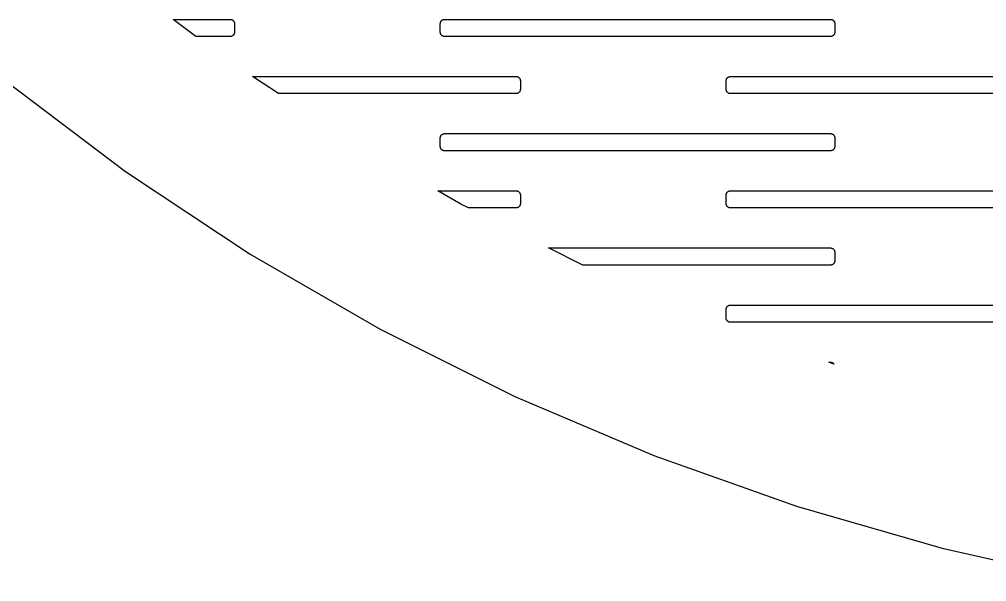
# Model space of a CAD drawing. Header units: metres. Extents: x -156 to 156, y -163 to 163.
# Drawn here: x -106.8 to -39.1, y -159.5 to -120.1 of the extents above; entities that cross this region are included whole.
import ezdxf

# ---------------------------------------------------------------- set-up
doc = ezdxf.new("R2010")
doc.units = ezdxf.units.M

msp = doc.modelspace()

# ---------------------------------------------------------------- linework, layer by layer
for p, q in [((-94.4032, -121.3), (-95.9919, -120.1)), ((-95.9919, -120.1), (-92, -120.1)), ((-92, -120.1), (-91.9812, -120.101)), ((-91.9812, -120.101), (-91.9624, -120.102)), ((-91.9624, -120.102), (-91.9438, -120.105)), ((-91.9438, -120.105), (-91.9254, -120.109)), ((-91.9254, -120.109), (-91.9073, -120.115)), ((-91.9073, -120.115), (-91.8896, -120.121)), ((-91.8896, -120.121), (-91.8723, -120.129)), ((-91.8723, -120.129), (-91.8555, -120.137)), ((-91.8555, -120.137), (-91.8392, -120.147)), ((-91.8392, -120.147), (-91.8237, -120.157)), ((-91.8237, -120.157), (-91.8088, -120.169)), ((-91.8088, -120.169), (-91.7946, -120.181)), ((-91.7946, -120.181), (-91.7813, -120.195)), ((-91.7813, -120.195), (-91.7688, -120.209)), ((-91.7688, -120.209), (-91.7573, -120.224)), ((-91.7573, -120.224), (-91.7467, -120.239)), ((-91.7467, -120.239), (-91.7371, -120.255)), ((-91.7371, -120.255), (-91.7285, -120.272)), ((-91.7285, -120.272), (-91.7211, -120.29)), ((-91.7211, -120.29), (-91.7147, -120.307)), ((-91.7147, -120.307), (-91.7094, -120.325)), ((-91.7094, -120.325), (-91.7053, -120.344)), ((-91.7053, -120.344), (-91.7024, -120.362)), ((-91.7024, -120.362), (-91.7006, -120.381)), ((-91.7006, -120.381), (-91.7, -120.4)), ((-91.7, -120.4), (-91.7, -121)), ((-77.3, -120.4), (-77.2994, -120.381)), ((-77.3, -121), (-77.3, -120.4)), ((-77.2994, -120.381), (-77.2976, -120.362)), ((-77.2976, -120.362), (-77.2947, -120.344)), ((-77.2947, -120.344), (-77.2906, -120.325)), ((-77.2906, -120.325), (-77.2853, -120.307)), ((-77.2853, -120.307), (-77.2789, -120.29)), ((-77.2789, -120.29), (-77.2714, -120.272)), ((-77.2714, -120.272), (-77.2629, -120.255)), ((-77.2629, -120.255), (-77.2533, -120.239)), ((-77.2533, -120.239), (-77.2427, -120.224)), ((-77.2427, -120.224), (-77.2312, -120.209)), ((-77.2312, -120.209), (-77.2187, -120.195)), ((-77.2187, -120.195), (-77.2054, -120.181)), ((-77.2054, -120.181), (-77.1912, -120.169)), ((-77.1912, -120.169), (-77.1763, -120.157)), ((-77.1763, -120.157), (-77.1608, -120.147)), ((-77.1608, -120.147), (-77.1445, -120.137)), ((-77.1445, -120.137), (-77.1277, -120.129)), ((-77.1277, -120.129), (-77.1104, -120.121)), ((-77.1104, -120.121), (-77.0927, -120.115)), ((-77.0927, -120.115), (-77.0746, -120.109)), ((-77.0746, -120.109), (-77.0562, -120.105)), ((-77.0562, -120.105), (-77.0376, -120.102)), ((-77.0376, -120.102), (-77.0188, -120.101)), ((-77.0188, -120.101), (-77, -120.1)), ((-77, -120.1), (-50, -120.1)), ((-50, -120.1), (-49.9812, -120.101)), ((-49.9812, -120.101), (-49.9624, -120.102)), ((-49.9624, -120.102), (-49.9438, -120.105)), ((-49.9438, -120.105), (-49.9254, -120.109)), ((-49.9254, -120.109), (-49.9073, -120.115)), ((-49.9073, -120.115), (-49.8896, -120.121)), ((-49.8896, -120.121), (-49.8723, -120.129)), ((-49.8723, -120.129), (-49.8555, -120.137)), ((-49.8555, -120.137), (-49.8392, -120.147)), ((-49.8392, -120.147), (-49.8237, -120.157)), ((-49.8237, -120.157), (-49.8088, -120.169)), ((-49.8088, -120.169), (-49.7946, -120.181)), ((-49.7946, -120.181), (-49.7813, -120.195)), ((-49.7813, -120.195), (-49.7688, -120.209)), ((-49.7688, -120.209), (-49.7573, -120.224)), ((-49.7573, -120.224), (-49.7467, -120.239)), ((-49.7467, -120.239), (-49.7371, -120.255)), ((-49.7371, -120.255), (-49.7285, -120.272)), ((-49.7285, -120.272), (-49.7211, -120.29)), ((-49.7211, -120.29), (-49.7147, -120.307)), ((-49.7147, -120.307), (-49.7094, -120.325)), ((-49.7094, -120.325), (-49.7053, -120.344)), ((-49.7053, -120.344), (-49.7024, -120.362)), ((-49.7024, -120.362), (-49.7006, -120.381)), ((-49.7006, -120.381), (-49.7, -120.4)), ((-49.7, -120.4), (-49.7, -121)), ((-91.7371, -121.145), (-91.7467, -121.161)), ((-91.7285, -121.128), (-91.7371, -121.145)), ((-91.7211, -121.11), (-91.7285, -121.128)), ((-91.7147, -121.093), (-91.7211, -121.11)), ((-91.7094, -121.075), (-91.7147, -121.093)), ((-91.7053, -121.056), (-91.7094, -121.075)), ((-91.7024, -121.038), (-91.7053, -121.056)), ((-91.7006, -121.019), (-91.7024, -121.038)), ((-91.7, -121), (-91.7006, -121.019)), ((-77.2994, -121.019), (-77.3, -121)), ((-77.2976, -121.038), (-77.2994, -121.019)), ((-77.2947, -121.056), (-77.2976, -121.038)), ((-77.2906, -121.075), (-77.2947, -121.056)), ((-77.2853, -121.093), (-77.2906, -121.075)), ((-77.2789, -121.11), (-77.2853, -121.093)), ((-77.2714, -121.128), (-77.2789, -121.11)), ((-77.2629, -121.145), (-77.2714, -121.128)), ((-77.2533, -121.161), (-77.2629, -121.145)), ((-49.7371, -121.145), (-49.7467, -121.161)), ((-49.7285, -121.128), (-49.7371, -121.145)), ((-49.7211, -121.11), (-49.7285, -121.128)), ((-49.7147, -121.093), (-49.7211, -121.11)), ((-49.7094, -121.075), (-49.7147, -121.093)), ((-49.7053, -121.056), (-49.7094, -121.075)), ((-49.7024, -121.038), (-49.7053, -121.056)), ((-49.7006, -121.019), (-49.7024, -121.038)), ((-49.7, -121), (-49.7006, -121.019)), ((-92, -121.3), (-94.4032, -121.3)), ((-91.9812, -121.299), (-92, -121.3)), ((-91.9624, -121.298), (-91.9812, -121.299)), ((-91.9438, -121.295), (-91.9624, -121.298)), ((-91.9254, -121.291), (-91.9438, -121.295)), ((-91.9073, -121.285), (-91.9254, -121.291)), ((-91.8896, -121.279), (-91.9073, -121.285)), ((-91.8723, -121.271), (-91.8896, -121.279)), ((-91.8555, -121.263), (-91.8723, -121.271)), ((-91.8392, -121.253), (-91.8555, -121.263)), ((-91.8237, -121.243), (-91.8392, -121.253)), ((-91.8088, -121.231), (-91.8237, -121.243)), ((-91.7946, -121.219), (-91.8088, -121.231)), ((-91.7813, -121.205), (-91.7946, -121.219)), ((-91.7688, -121.191), (-91.7813, -121.205)), ((-91.7573, -121.176), (-91.7688, -121.191)), ((-91.7467, -121.161), (-91.7573, -121.176)), ((-77.2427, -121.176), (-77.2533, -121.161)), ((-77.2312, -121.191), (-77.2427, -121.176)), ((-77.2187, -121.205), (-77.2312, -121.191)), ((-77.2054, -121.219), (-77.2187, -121.205)), ((-77.1912, -121.231), (-77.2054, -121.219)), ((-77.1763, -121.243), (-77.1912, -121.231)), ((-77.1608, -121.253), (-77.1763, -121.243)), ((-77.1445, -121.263), (-77.1608, -121.253)), ((-77.1277, -121.271), (-77.1445, -121.263)), ((-77.1104, -121.279), (-77.1277, -121.271)), ((-77.0927, -121.285), (-77.1104, -121.279)), ((-77.0746, -121.291), (-77.0927, -121.285)), ((-77.0562, -121.295), (-77.0746, -121.291)), ((-77.0376, -121.298), (-77.0562, -121.295)), ((-77.0188, -121.299), (-77.0376, -121.298)), ((-77, -121.3), (-77.0188, -121.299)), ((-50, -121.3), (-77, -121.3)), ((-49.9812, -121.299), (-50, -121.3)), ((-49.9624, -121.298), (-49.9812, -121.299)), ((-49.9438, -121.295), (-49.9624, -121.298)), ((-49.9254, -121.291), (-49.9438, -121.295)), ((-49.9073, -121.285), (-49.9254, -121.291)), ((-49.8896, -121.279), (-49.9073, -121.285)), ((-49.8723, -121.271), (-49.8896, -121.279)), ((-49.8555, -121.263), (-49.8723, -121.271)), ((-49.8392, -121.253), (-49.8555, -121.263)), ((-49.8237, -121.243), (-49.8392, -121.253)), ((-49.8088, -121.231), (-49.8237, -121.243)), ((-49.7946, -121.219), (-49.8088, -121.231)), ((-49.7813, -121.205), (-49.7946, -121.219)), ((-49.7688, -121.191), (-49.7813, -121.205)), ((-49.7573, -121.176), (-49.7688, -121.191)), ((-49.7467, -121.161), (-49.7573, -121.176)), ((-107.661, -124.454), (-99.3321, -130.745)), ((-88.6221, -125.3), (-90.4324, -124.1)), ((-90.4324, -124.1), (-72, -124.1)), ((-72, -124.1), (-71.9812, -124.101)), ((-71.9812, -124.101), (-71.9624, -124.102)), ((-71.9624, -124.102), (-71.9438, -124.105)), ((-71.9438, -124.105), (-71.9254, -124.109)), ((-71.9254, -124.109), (-71.9073, -124.115)), ((-71.9073, -124.115), (-71.8896, -124.121)), ((-71.8896, -124.121), (-71.8723, -124.129)), ((-71.8723, -124.129), (-71.8555, -124.137)), ((-71.8555, -124.137), (-71.8392, -124.147)), ((-71.8392, -124.147), (-71.8237, -124.157)), ((-71.8237, -124.157), (-71.8088, -124.169)), ((-71.8088, -124.169), (-71.7946, -124.181)), ((-71.7946, -124.181), (-71.7813, -124.195)), ((-71.7813, -124.195), (-71.7688, -124.209)), ((-71.7688, -124.209), (-71.7573, -124.224)), ((-71.7573, -124.224), (-71.7467, -124.239)), ((-71.7467, -124.239), (-71.7371, -124.255)), ((-71.7371, -124.255), (-71.7285, -124.272)), ((-71.7285, -124.272), (-71.7211, -124.29)), ((-71.7211, -124.29), (-71.7147, -124.307)), ((-71.7147, -124.307), (-71.7094, -124.325)), ((-71.7094, -124.325), (-71.7053, -124.344)), ((-71.7053, -124.344), (-71.7024, -124.362)), ((-71.7024, -124.362), (-71.7006, -124.381)), ((-71.7006, -124.381), (-71.7, -124.4)), ((-71.7, -124.4), (-71.7, -125)), ((-57.3, -124.4), (-57.2994, -124.381)), ((-57.3, -125), (-57.3, -124.4)), ((-57.2994, -124.381), (-57.2976, -124.362)), ((-57.2976, -124.362), (-57.2947, -124.344)), ((-57.2947, -124.344), (-57.2906, -124.325)), ((-57.2906, -124.325), (-57.2853, -124.307)), ((-57.2853, -124.307), (-57.2789, -124.29)), ((-57.2789, -124.29), (-57.2714, -124.272)), ((-57.2714, -124.272), (-57.2629, -124.255)), ((-57.2629, -124.255), (-57.2533, -124.239)), ((-57.2533, -124.239), (-57.2427, -124.224)), ((-57.2427, -124.224), (-57.2312, -124.209)), ((-57.2312, -124.209), (-57.2187, -124.195)), ((-57.2187, -124.195), (-57.2054, -124.181)), ((-57.2054, -124.181), (-57.1912, -124.169)), ((-57.1912, -124.169), (-57.1763, -124.157)), ((-57.1763, -124.157), (-57.1607, -124.147)), ((-57.1607, -124.147), (-57.1445, -124.137)), ((-57.1445, -124.137), (-57.1277, -124.129)), ((-57.1277, -124.129), (-57.1104, -124.121)), ((-57.1104, -124.121), (-57.0927, -124.115)), ((-57.0927, -124.115), (-57.0746, -124.109)), ((-57.0746, -124.109), (-57.0562, -124.105)), ((-57.0562, -124.105), (-57.0376, -124.102)), ((-57.0376, -124.102), (-57.0188, -124.101)), ((-57.0188, -124.101), (-57, -124.1)), ((-57, -124.1), (-30, -124.1)), ((-71.7813, -125.205), (-71.7946, -125.219)), ((-71.7688, -125.191), (-71.7813, -125.205)), ((-71.7573, -125.176), (-71.7688, -125.191)), ((-71.7467, -125.161), (-71.7573, -125.176)), ((-71.7371, -125.145), (-71.7467, -125.161)), ((-71.7285, -125.128), (-71.7371, -125.145)), ((-71.7211, -125.11), (-71.7285, -125.128)), ((-71.7147, -125.093), (-71.7211, -125.11)), ((-71.7094, -125.075), (-71.7147, -125.093)), ((-71.7053, -125.056), (-71.7094, -125.075)), ((-71.7024, -125.038), (-71.7053, -125.056)), ((-71.7006, -125.019), (-71.7024, -125.038)), ((-71.7, -125), (-71.7006, -125.019)), ((-57.2994, -125.019), (-57.3, -125)), ((-57.2976, -125.038), (-57.2994, -125.019)), ((-57.2947, -125.056), (-57.2976, -125.038)), ((-57.2906, -125.075), (-57.2947, -125.056)), ((-57.2853, -125.093), (-57.2906, -125.075)), ((-57.2789, -125.11), (-57.2853, -125.093)), ((-57.2714, -125.128), (-57.2789, -125.11)), ((-57.2629, -125.145), (-57.2714, -125.128)), ((-57.2533, -125.161), (-57.2629, -125.145)), ((-57.2427, -125.176), (-57.2533, -125.161)), ((-57.2312, -125.191), (-57.2427, -125.176)), ((-57.2187, -125.205), (-57.2312, -125.191)), ((-57.2054, -125.219), (-57.2187, -125.205)), ((-72, -125.3), (-88.6221, -125.3)), ((-71.9812, -125.299), (-72, -125.3)), ((-71.9624, -125.298), (-71.9812, -125.299)), ((-71.9438, -125.295), (-71.9624, -125.298)), ((-71.9254, -125.291), (-71.9438, -125.295)), ((-71.9073, -125.285), (-71.9254, -125.291)), ((-71.8896, -125.279), (-71.9073, -125.285)), ((-71.8723, -125.271), (-71.8896, -125.279)), ((-71.8555, -125.263), (-71.8723, -125.271)), ((-71.8392, -125.253), (-71.8555, -125.263)), ((-71.8237, -125.243), (-71.8392, -125.253)), ((-71.8088, -125.231), (-71.8237, -125.243)), ((-71.7946, -125.219), (-71.8088, -125.231)), ((-57.1912, -125.231), (-57.2054, -125.219)), ((-57.1763, -125.243), (-57.1912, -125.231)), ((-57.1607, -125.253), (-57.1763, -125.243)), ((-57.1445, -125.263), (-57.1607, -125.253)), ((-57.1277, -125.271), (-57.1445, -125.263)), ((-57.1104, -125.279), (-57.1277, -125.271)), ((-57.0927, -125.285), (-57.1104, -125.279)), ((-57.0746, -125.291), (-57.0927, -125.285)), ((-57.0562, -125.295), (-57.0746, -125.291)), ((-57.0376, -125.298), (-57.0562, -125.295)), ((-57.0188, -125.299), (-57.0376, -125.298)), ((-57, -125.3), (-57.0188, -125.299)), ((-30, -125.3), (-57, -125.3)), ((-77.3, -128.4), (-77.2994, -128.381)), ((-77.3, -129), (-77.3, -128.4)), ((-77.2994, -128.381), (-77.2976, -128.362)), ((-77.2976, -128.362), (-77.2947, -128.344)), ((-77.2947, -128.344), (-77.2906, -128.325)), ((-77.2906, -128.325), (-77.2853, -128.307)), ((-77.2853, -128.307), (-77.2789, -128.29)), ((-77.2789, -128.29), (-77.2714, -128.272)), ((-77.2714, -128.272), (-77.2629, -128.255)), ((-77.2629, -128.255), (-77.2533, -128.239)), ((-77.2533, -128.239), (-77.2427, -128.224)), ((-77.2427, -128.224), (-77.2312, -128.209)), ((-77.2312, -128.209), (-77.2187, -128.195)), ((-77.2187, -128.195), (-77.2054, -128.181)), ((-77.2054, -128.181), (-77.1912, -128.169)), ((-77.1912, -128.169), (-77.1763, -128.157)), ((-77.1763, -128.157), (-77.1608, -128.147)), ((-77.1608, -128.147), (-77.1445, -128.137)), ((-77.1445, -128.137), (-77.1277, -128.129)), ((-77.1277, -128.129), (-77.1104, -128.121)), ((-77.1104, -128.121), (-77.0927, -128.115)), ((-77.0927, -128.115), (-77.0746, -128.109)), ((-77.0746, -128.109), (-77.0562, -128.105)), ((-77.0562, -128.105), (-77.0376, -128.102)), ((-77.0376, -128.102), (-77.0188, -128.101)), ((-77.0188, -128.101), (-77, -128.1)), ((-77, -128.1), (-50, -128.1)), ((-50, -128.1), (-49.9812, -128.101)), ((-49.9812, -128.101), (-49.9624, -128.102)), ((-49.9624, -128.102), (-49.9438, -128.105)), ((-49.9438, -128.105), (-49.9254, -128.109)), ((-49.9254, -128.109), (-49.9073, -128.115)), ((-49.9073, -128.115), (-49.8896, -128.121)), ((-49.8896, -128.121), (-49.8723, -128.129)), ((-49.8723, -128.129), (-49.8555, -128.137)), ((-49.8555, -128.137), (-49.8392, -128.147)), ((-49.8392, -128.147), (-49.8237, -128.157)), ((-49.8237, -128.157), (-49.8088, -128.169)), ((-49.8088, -128.169), (-49.7946, -128.181)), ((-49.7946, -128.181), (-49.7813, -128.195)), ((-49.7813, -128.195), (-49.7688, -128.209)), ((-49.7688, -128.209), (-49.7573, -128.224)), ((-49.7573, -128.224), (-49.7467, -128.239)), ((-49.7467, -128.239), (-49.7371, -128.255)), ((-49.7371, -128.255), (-49.7285, -128.272)), ((-49.7285, -128.272), (-49.7211, -128.29)), ((-49.7211, -128.29), (-49.7147, -128.307)), ((-49.7147, -128.307), (-49.7094, -128.325)), ((-49.7094, -128.325), (-49.7053, -128.344)), ((-49.7053, -128.344), (-49.7024, -128.362)), ((-49.7024, -128.362), (-49.7006, -128.381)), ((-49.7006, -128.381), (-49.7, -128.4)), ((-49.7, -128.4), (-49.7, -129)), ((-77.2994, -129.019), (-77.3, -129)), ((-77.2976, -129.038), (-77.2994, -129.019)), ((-77.2947, -129.056), (-77.2976, -129.038)), ((-77.2906, -129.075), (-77.2947, -129.056)), ((-77.2853, -129.093), (-77.2906, -129.075)), ((-77.2789, -129.11), (-77.2853, -129.093)), ((-77.2714, -129.128), (-77.2789, -129.11)), ((-77.2629, -129.145), (-77.2714, -129.128)), ((-77.2533, -129.161), (-77.2629, -129.145)), ((-77.2427, -129.176), (-77.2533, -129.161)), ((-77.2312, -129.191), (-77.2427, -129.176)), ((-77.2187, -129.205), (-77.2312, -129.191)), ((-77.2054, -129.219), (-77.2187, -129.205)), ((-77.1912, -129.231), (-77.2054, -129.219)), ((-77.1763, -129.243), (-77.1912, -129.231)), ((-77.1608, -129.253), (-77.1763, -129.243)), ((-77.1445, -129.263), (-77.1608, -129.253)), ((-77.1277, -129.271), (-77.1445, -129.263)), ((-77.1104, -129.279), (-77.1277, -129.271)), ((-49.8723, -129.271), (-49.8896, -129.279)), ((-49.8555, -129.263), (-49.8723, -129.271)), ((-49.8392, -129.253), (-49.8555, -129.263)), ((-49.8237, -129.243), (-49.8392, -129.253)), ((-49.8088, -129.231), (-49.8237, -129.243)), ((-49.7946, -129.219), (-49.8088, -129.231)), ((-49.7813, -129.205), (-49.7946, -129.219)), ((-49.7688, -129.191), (-49.7813, -129.205)), ((-49.7573, -129.176), (-49.7688, -129.191)), ((-49.7467, -129.161), (-49.7573, -129.176)), ((-49.7371, -129.145), (-49.7467, -129.161)), ((-49.7285, -129.128), (-49.7371, -129.145)), ((-49.7211, -129.11), (-49.7285, -129.128)), ((-49.7147, -129.093), (-49.7211, -129.11)), ((-49.7094, -129.075), (-49.7147, -129.093)), ((-49.7053, -129.056), (-49.7094, -129.075)), ((-49.7024, -129.038), (-49.7053, -129.056)), ((-49.7006, -129.019), (-49.7024, -129.038)), ((-49.7, -129), (-49.7006, -129.019)), ((-77.0927, -129.285), (-77.1104, -129.279)), ((-77.0746, -129.291), (-77.0927, -129.285)), ((-77.0562, -129.295), (-77.0746, -129.291)), ((-77.0376, -129.298), (-77.0562, -129.295)), ((-77.0188, -129.299), (-77.0376, -129.298)), ((-77, -129.3), (-77.0188, -129.299)), ((-50, -129.3), (-77, -129.3)), ((-49.9812, -129.299), (-50, -129.3)), ((-49.9624, -129.298), (-49.9812, -129.299)), ((-49.9438, -129.295), (-49.9624, -129.298)), ((-49.9254, -129.291), (-49.9438, -129.295)), ((-49.9073, -129.285), (-49.9254, -129.291)), ((-49.8896, -129.279), (-49.9073, -129.285)), ((-99.3321, -130.745), (-90.6039, -136.531)), ((-75.8651, -133.032), (-77.4775, -132.1)), ((-77.4775, -132.1), (-72, -132.1)), ((-72, -132.1), (-71.9812, -132.101)), ((-71.9812, -132.101), (-71.9624, -132.102)), ((-71.9624, -132.102), (-71.9438, -132.105)), ((-71.9438, -132.105), (-71.9254, -132.109)), ((-71.9254, -132.109), (-71.9073, -132.115)), ((-71.9073, -132.115), (-71.8896, -132.121)), ((-71.8896, -132.121), (-71.8723, -132.129)), ((-71.8723, -132.129), (-71.8555, -132.137)), ((-71.8555, -132.137), (-71.8392, -132.147)), ((-71.8392, -132.147), (-71.8237, -132.157)), ((-71.8237, -132.157), (-71.8088, -132.169)), ((-71.8088, -132.169), (-71.7946, -132.181)), ((-71.7946, -132.181), (-71.7813, -132.195)), ((-71.7813, -132.195), (-71.7688, -132.209)), ((-71.7688, -132.209), (-71.7573, -132.224)), ((-71.7573, -132.224), (-71.7467, -132.239)), ((-71.7467, -132.239), (-71.7371, -132.255)), ((-71.7371, -132.255), (-71.7285, -132.272)), ((-71.7285, -132.272), (-71.7211, -132.29)), ((-71.7211, -132.29), (-71.7147, -132.307)), ((-71.7147, -132.307), (-71.7094, -132.325)), ((-71.7094, -132.325), (-71.7053, -132.344)), ((-71.7053, -132.344), (-71.7024, -132.362)), ((-71.7024, -132.362), (-71.7006, -132.381)), ((-71.7006, -132.381), (-71.7, -132.4)), ((-71.7, -132.4), (-71.7, -133)), ((-57.3, -132.4), (-57.2994, -132.381)), ((-57.3, -133), (-57.3, -132.4)), ((-57.2994, -132.381), (-57.2976, -132.362)), ((-57.2976, -132.362), (-57.2947, -132.344)), ((-57.2947, -132.344), (-57.2906, -132.325)), ((-57.2906, -132.325), (-57.2853, -132.307)), ((-57.2853, -132.307), (-57.2789, -132.29)), ((-57.2789, -132.29), (-57.2714, -132.272)), ((-57.2714, -132.272), (-57.2629, -132.255)), ((-57.2629, -132.255), (-57.2533, -132.239)), ((-57.2533, -132.239), (-57.2427, -132.224)), ((-57.2427, -132.224), (-57.2312, -132.209)), ((-57.2312, -132.209), (-57.2187, -132.195)), ((-57.2187, -132.195), (-57.2054, -132.181)), ((-57.2054, -132.181), (-57.1912, -132.169)), ((-57.1912, -132.169), (-57.1763, -132.157)), ((-57.1763, -132.157), (-57.1607, -132.147)), ((-57.1607, -132.147), (-57.1445, -132.137)), ((-57.1445, -132.137), (-57.1277, -132.129)), ((-57.1277, -132.129), (-57.1104, -132.121)), ((-57.1104, -132.121), (-57.0927, -132.115)), ((-57.0927, -132.115), (-57.0746, -132.109)), ((-57.0746, -132.109), (-57.0562, -132.105)), ((-57.0562, -132.105), (-57.0376, -132.102)), ((-57.0376, -132.102), (-57.0188, -132.101)), ((-57.0188, -132.101), (-57, -132.1)), ((-57, -132.1), (-30, -132.1)), ((-75.3283, -133.3), (-75.8651, -133.032)), ((-72, -133.3), (-75.3283, -133.3)), ((-71.9812, -133.299), (-72, -133.3)), ((-71.9624, -133.298), (-71.9812, -133.299)), ((-71.9438, -133.295), (-71.9624, -133.298)), ((-71.9254, -133.291), (-71.9438, -133.295)), ((-71.9073, -133.285), (-71.9254, -133.291)), ((-71.8896, -133.279), (-71.9073, -133.285)), ((-71.8723, -133.271), (-71.8896, -133.279)), ((-71.8555, -133.263), (-71.8723, -133.271)), ((-71.8392, -133.253), (-71.8555, -133.263)), ((-71.8237, -133.243), (-71.8392, -133.253)), ((-71.8088, -133.231), (-71.8237, -133.243)), ((-71.7946, -133.219), (-71.8088, -133.231)), ((-71.7813, -133.205), (-71.7946, -133.219)), ((-71.7688, -133.191), (-71.7813, -133.205)), ((-71.7573, -133.176), (-71.7688, -133.191)), ((-71.7467, -133.161), (-71.7573, -133.176)), ((-71.7371, -133.145), (-71.7467, -133.161)), ((-71.7285, -133.128), (-71.7371, -133.145)), ((-71.7211, -133.11), (-71.7285, -133.128)), ((-71.7147, -133.093), (-71.7211, -133.11)), ((-71.7094, -133.075), (-71.7147, -133.093)), ((-71.7053, -133.056), (-71.7094, -133.075)), ((-71.7024, -133.038), (-71.7053, -133.056)), ((-71.7006, -133.019), (-71.7024, -133.038)), ((-71.7, -133), (-71.7006, -133.019)), ((-57.2994, -133.019), (-57.3, -133)), ((-57.2976, -133.038), (-57.2994, -133.019)), ((-57.2947, -133.056), (-57.2976, -133.038)), ((-57.2906, -133.075), (-57.2947, -133.056)), ((-57.2853, -133.093), (-57.2906, -133.075)), ((-57.2789, -133.11), (-57.2853, -133.093)), ((-57.2714, -133.128), (-57.2789, -133.11)), ((-57.2629, -133.145), (-57.2714, -133.128)), ((-57.2533, -133.161), (-57.2629, -133.145)), ((-57.2427, -133.176), (-57.2533, -133.161)), ((-57.2312, -133.191), (-57.2427, -133.176)), ((-57.2187, -133.205), (-57.2312, -133.191)), ((-57.2054, -133.219), (-57.2187, -133.205)), ((-57.1912, -133.231), (-57.2054, -133.219)), ((-57.1763, -133.243), (-57.1912, -133.231)), ((-57.1607, -133.253), (-57.1763, -133.243)), ((-57.1445, -133.263), (-57.1607, -133.253)), ((-57.1277, -133.271), (-57.1445, -133.263)), ((-57.1104, -133.279), (-57.1277, -133.271)), ((-57.0927, -133.285), (-57.1104, -133.279)), ((-57.0746, -133.291), (-57.0927, -133.285)), ((-57.0562, -133.295), (-57.0746, -133.291)), ((-57.0376, -133.298), (-57.0562, -133.295)), ((-57.0188, -133.299), (-57.0376, -133.298)), ((-57, -133.3), (-57.0188, -133.299)), ((-30, -133.3), (-57, -133.3)), ((-90.6039, -136.531), (-81.5096, -141.787)), ((-67.3167, -137.3), (-69.7202, -136.1)), ((-69.7202, -136.1), (-50, -136.1)), ((-50, -136.1), (-49.9812, -136.101)), ((-49.9812, -136.101), (-49.9624, -136.102)), ((-49.9624, -136.102), (-49.9438, -136.105)), ((-49.9438, -136.105), (-49.9254, -136.109)), ((-49.9254, -136.109), (-49.9073, -136.115)), ((-49.9073, -136.115), (-49.8896, -136.121)), ((-49.8896, -136.121), (-49.8723, -136.129)), ((-49.8723, -136.129), (-49.8555, -136.137)), ((-49.8555, -136.137), (-49.8392, -136.147)), ((-49.8392, -136.147), (-49.8237, -136.157)), ((-49.8237, -136.157), (-49.8088, -136.169)), ((-49.8088, -136.169), (-49.7946, -136.181)), ((-49.7946, -136.181), (-49.7813, -136.195)), ((-49.7813, -136.195), (-49.7688, -136.209)), ((-49.7688, -136.209), (-49.7573, -136.224)), ((-49.7573, -136.224), (-49.7467, -136.239)), ((-49.7467, -136.239), (-49.7371, -136.255)), ((-49.7371, -136.255), (-49.7285, -136.272)), ((-49.7285, -136.272), (-49.7211, -136.29)), ((-49.7211, -136.29), (-49.7147, -136.307)), ((-49.7147, -136.307), (-49.7094, -136.325)), ((-49.7094, -136.325), (-49.7053, -136.344)), ((-49.7053, -136.344), (-49.7024, -136.362)), ((-49.7024, -136.362), (-49.7006, -136.381)), ((-49.7006, -136.381), (-49.7, -136.4)), ((-49.7, -136.4), (-49.7, -137)), ((-50, -137.3), (-67.3167, -137.3)), ((-49.9812, -137.299), (-50, -137.3)), ((-49.9624, -137.298), (-49.9812, -137.299)), ((-49.9438, -137.295), (-49.9624, -137.298)), ((-49.9254, -137.291), (-49.9438, -137.295)), ((-49.9073, -137.285), (-49.9254, -137.291)), ((-49.8896, -137.279), (-49.9073, -137.285)), ((-49.8723, -137.271), (-49.8896, -137.279)), ((-49.8555, -137.263), (-49.8723, -137.271)), ((-49.8392, -137.253), (-49.8555, -137.263)), ((-49.8237, -137.243), (-49.8392, -137.253)), ((-49.8088, -137.231), (-49.8237, -137.243)), ((-49.7946, -137.219), (-49.8088, -137.231)), ((-49.7813, -137.205), (-49.7946, -137.219)), ((-49.7688, -137.191), (-49.7813, -137.205)), ((-49.7573, -137.176), (-49.7688, -137.191)), ((-49.7467, -137.161), (-49.7573, -137.176)), ((-49.7371, -137.145), (-49.7467, -137.161)), ((-49.7285, -137.128), (-49.7371, -137.145)), ((-49.7211, -137.11), (-49.7285, -137.128)), ((-49.7147, -137.093), (-49.7211, -137.11)), ((-49.7094, -137.075), (-49.7147, -137.093)), ((-49.7053, -137.056), (-49.7094, -137.075)), ((-49.7024, -137.038), (-49.7053, -137.056)), ((-49.7006, -137.019), (-49.7024, -137.038)), ((-49.7, -137), (-49.7006, -137.019)), ((-57.0376, -140.102), (-57.0188, -140.101)), ((-57.0188, -140.101), (-57, -140.1)), ((-57, -140.1), (-30, -140.1)), ((-57.3, -140.4), (-57.2994, -140.381)), ((-57.3, -141), (-57.3, -140.4)), ((-57.2994, -140.381), (-57.2976, -140.362)), ((-57.2976, -140.362), (-57.2947, -140.344)), ((-57.2947, -140.344), (-57.2906, -140.325)), ((-57.2906, -140.325), (-57.2853, -140.307)), ((-57.2853, -140.307), (-57.2789, -140.29)), ((-57.2789, -140.29), (-57.2714, -140.272)), ((-57.2714, -140.272), (-57.2629, -140.255)), ((-57.2629, -140.255), (-57.2533, -140.239)), ((-57.2533, -140.239), (-57.2427, -140.224)), ((-57.2427, -140.224), (-57.2312, -140.209)), ((-57.2312, -140.209), (-57.2187, -140.195)), ((-57.2187, -140.195), (-57.2054, -140.181)), ((-57.2054, -140.181), (-57.1912, -140.169)), ((-57.1912, -140.169), (-57.1763, -140.157)), ((-57.1763, -140.157), (-57.1607, -140.147)), ((-57.1607, -140.147), (-57.1445, -140.137)), ((-57.1445, -140.137), (-57.1277, -140.129)), ((-57.1277, -140.129), (-57.1104, -140.121)), ((-57.1104, -140.121), (-57.0927, -140.115)), ((-57.0927, -140.115), (-57.0746, -140.109)), ((-57.0746, -140.109), (-57.0562, -140.105)), ((-57.0562, -140.105), (-57.0376, -140.102)), ((-57.2994, -141.019), (-57.3, -141)), ((-57.2976, -141.038), (-57.2994, -141.019)), ((-57.2947, -141.056), (-57.2976, -141.038)), ((-57.2906, -141.075), (-57.2947, -141.056)), ((-57.2853, -141.093), (-57.2906, -141.075)), ((-57.2789, -141.11), (-57.2853, -141.093)), ((-57.2714, -141.128), (-57.2789, -141.11)), ((-57.2629, -141.145), (-57.2714, -141.128)), ((-57.2533, -141.161), (-57.2629, -141.145)), ((-57.2427, -141.176), (-57.2533, -141.161)), ((-57.2312, -141.191), (-57.2427, -141.176)), ((-57.2187, -141.205), (-57.2312, -141.191)), ((-57.2054, -141.219), (-57.2187, -141.205)), ((-57.1912, -141.231), (-57.2054, -141.219)), ((-57.1763, -141.243), (-57.1912, -141.231)), ((-57.1607, -141.253), (-57.1763, -141.243)), ((-57.1445, -141.263), (-57.1607, -141.253)), ((-57.1277, -141.271), (-57.1445, -141.263)), ((-57.1104, -141.279), (-57.1277, -141.271)), ((-57.0927, -141.285), (-57.1104, -141.279)), ((-57.0746, -141.291), (-57.0927, -141.285)), ((-57.0562, -141.295), (-57.0746, -141.291)), ((-57.0376, -141.298), (-57.0562, -141.295)), ((-57.0188, -141.299), (-57.0376, -141.298)), ((-57, -141.3), (-57.0188, -141.299)), ((-30, -141.3), (-57, -141.3)), ((-81.5096, -141.787), (-72.0841, -146.493)), ((-50.1078, -144.1), (-50, -144.1)), ((-49.7564, -144.225), (-50.1078, -144.1)), ((-50, -144.1), (-49.9812, -144.101)), ((-49.9812, -144.101), (-49.9624, -144.102)), ((-49.9624, -144.102), (-49.9438, -144.105)), ((-49.9438, -144.105), (-49.9254, -144.109)), ((-49.9254, -144.109), (-49.9073, -144.115)), ((-49.9073, -144.115), (-49.8896, -144.121)), ((-49.8896, -144.121), (-49.8723, -144.129)), ((-49.8723, -144.129), (-49.8555, -144.137)), ((-49.8555, -144.137), (-49.8392, -144.147)), ((-49.8392, -144.147), (-49.8237, -144.157)), ((-49.8237, -144.157), (-49.8088, -144.169)), ((-49.8088, -144.169), (-49.7946, -144.181)), ((-49.7946, -144.181), (-49.7813, -144.195)), ((-49.7813, -144.195), (-49.7688, -144.209)), ((-49.7688, -144.209), (-49.7573, -144.224)), ((-49.7573, -144.224), (-49.7564, -144.225)), ((-72.0841, -146.493), (-62.3633, -150.629)), ((-62.3633, -150.629), (-52.3845, -154.178)), ((-52.3845, -154.178), (-42.1863, -157.125)), ((-42.1863, -157.125), (-31.8081, -159.458))]:
    msp.add_line(p, q)

doc.saveas('drawing.dxf')
